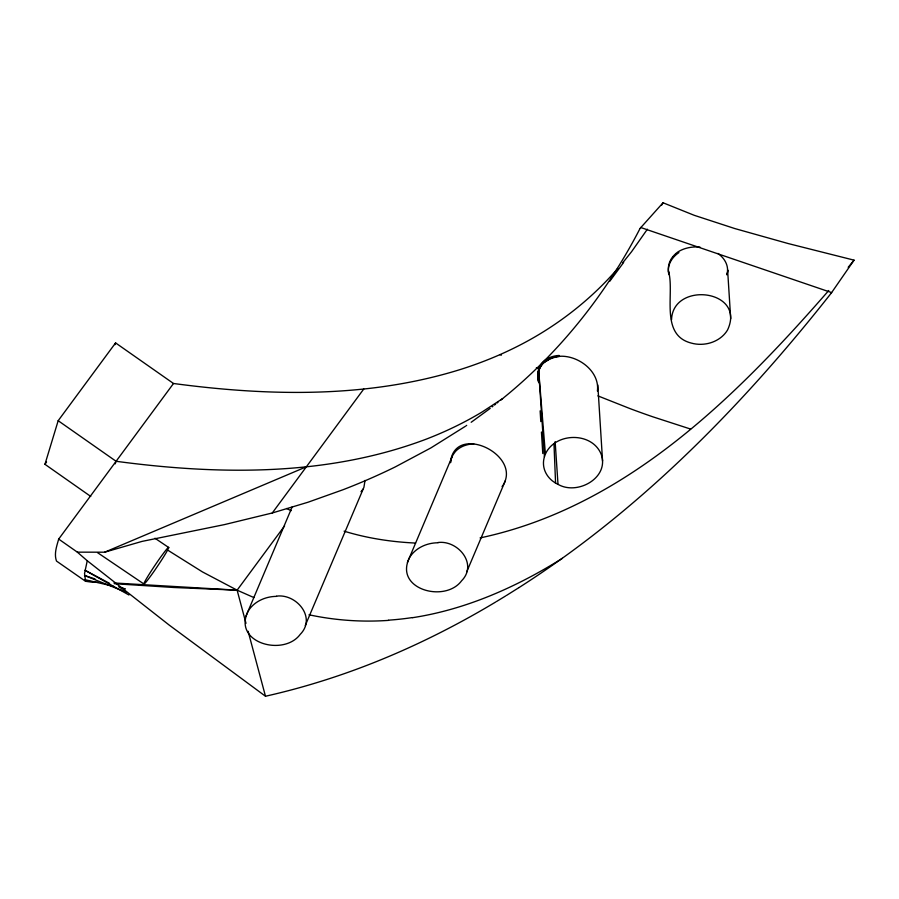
<?xml version="1.0" encoding="UTF-8"?>
<svg xmlns="http://www.w3.org/2000/svg" width="899" height="899" viewBox="0 0 899 899"><rect width="100%" height="100%" fill="white"/><g stroke="black" fill="none" stroke-linecap="round" stroke-linejoin="round"><path stroke-width="1.35" d="M671.542 319.763C672.767 280.803 746.417 289.658 727.572 329.933C723.099 337.552 714.84 342.395 706.254 343.834C701.209 344.699 695.972 344.441 691.05 343.025C659.36 334.731 674.958 292.827 668.474 271.172M717.93 253.439A29.802 22.059 4.4 0 1 727.572 270.149L727.471 271.801A30.015 23.7 -2.2 0 1 726.841 274.824A29.836 22.801 -4.3 0 0 727.853 270.149M538.231 373.209L538.715 368.893A29.465 22.565 23.9 0 1 559.189 355.465M597.408 391.02C600.498 367.219 567.651 347.969 547.738 359.825M276.555 596.374A31.094 25.689 -4 0 0 248.023 611.376C232.493 642.796 283.556 656.911 300.199 634.391C316.774 617.624 296.4 593.475 276.555 596.138M437.97 542.771A31.094 25.689 -4 0 0 409.416 557.807C393.908 589.205 444.949 603.308 461.58 580.81C478.178 564.055 457.816 539.883 437.97 542.535M90.743 496.439L44.95 464.311L58.177 420.71L115.589 342.912L173.507 383.491C268.801 396.245 368.062 398.347 460.749 369.377A433.767 329.753 18.3 0 0 499.878 354.667A429.587 326.584 18.3 0 0 538.063 335.046C567.887 317.235 595.026 294.838 617.737 268.531M173.507 383.491L58.682 539.085L77.348 552.155L87.248 560.751L84.551 573.472L85.562 581.305L98.115 582.395M503.08 485.235C522.016 454.433 454.489 422.474 450.433 462.536M58.682 539.085C56.738 546.086 53.85 553.885 56.502 561.066L85.562 581.305L95.036 581.855M114.96 344.677L115.589 342.912M115.184 463.85L116.095 461.288L58.177 420.71M544.434 456.625L545.401 454.107A10.395 8.585 -4 0 1 545.749 453.332C555.919 432.408 591.475 431.835 600.937 453.658C610.14 476.998 578.439 495.327 558.852 484.797A10.327 8.529 -4 0 1 558.009 484.392L555.571 483.078A7.372 6.091 -4 0 1 555.054 482.785L552.155 480.707A30.712 25.374 -4 0 1 543.648 460.333L544.255 457.142A7.271 6.012 -4 0 1 544.434 456.625L538.681 371.197A28.262 22.261 14.5 0 1 546.244 360.701M407.416 562.448L452.287 456.276A29.746 23.127 18.4 0 1 454.287 453.051L454.984 452.073A29.218 22.722 18.1 0 1 456.804 450.141L457.108 449.916A28.768 22.396 18.4 0 1 460.625 447.41L460.805 447.32A28.701 22.385 18.7 0 1 464.558 445.601L465.221 445.398A28.611 22.396 19 0 1 470.705 444.151M505.35 480.718L466.671 571.955M246.023 616.029L292.164 506.924M305.267 625.535L363.938 487.247L365.016 480.448M831.317 293.029L854.05 260.159L788.198 243.55L734.854 228.571L694.242 215.31L663.046 202.769L640.099 228.38M639.863 228.84C605.814 294.67 558.549 353.824 500.631 400.201M661.72 205.118L663.046 202.769M363.027 489.09L361.016 491.719M647.37 229.211L631.604 251.653L622.771 262.733M44.95 464.311L46.557 462.019M77.348 552.155L104.655 552.2L142.031 541.4L224.48 524.6L272.273 512.981L363.769 389.009M284.567 525.915L237.122 590.171L245.989 623.322M609.657 281.409L623.636 262.452M672.576 256.968L671.531 258.44A29.667 23.43 2.4 0 0 668.508 266.598L668.485 266.688A29.914 23.621 2.3 0 0 668.496 271.329L668.699 272.599A30.487 24.071 2.4 0 0 669.306 274.914M831.204 293.164C742.439 405.797 640.38 510.025 519.06 587.553M502.586 485.887L502.069 486.516M848.173 267.306L854.05 260.159M828.754 290.512C734.876 398.212 624.659 507.283 480.1 537.917M543.929 362.702L544.682 362.027M497.169 402.966L497.934 402.347M495.63 404.168L494.484 405.078M492.158 406.876L492.933 406.281M490.202 408.382L471.177 422.283M465.884 425.935L466.693 425.373M502.563 398.639L482.145 411.956A429.733 326.685 18.3 0 1 425.969 439.251C327.382 476.481 219.142 475.065 116.095 461.288M465.053 426.497L430.902 447.904L395.335 466.884A579.439 478.673 -4 0 1 342.969 489.753L307.997 502.238L272.273 512.981M518.802 587.71L506.564 595.396M562.336 558.358C516.588 587.013 466.053 609.511 412.394 617.714M505.901 595.801L496.675 601.42M496.023 601.813C440.105 635.368 380.524 663.091 318.134 682.229A592.239 489.247 -4 0 1 265.486 696.242M104.655 552.2L306.345 466.806M388.548 620.377C361.949 622.254 335.08 620.377 309.009 614.781M113.982 582.968L237.122 590.171L253.866 597.554M415.552 543.063C391.38 541.94 367.264 538.276 344.103 531.163M114.476 583.709L173.878 587.496L237.122 590.171L202.466 571.921L168.54 550.649M84.967 579.686L113.173 586.182M119.882 587.732L125.253 588.969L118.679 586.789M499.866 354.667L501.406 355.127M690.589 429.059L652.764 416.788A460.749 237.066 24.6 0 1 630.109 408.64L597.88 395.875M95.002 578.945L84.472 575.45L126.77 592.531L121.848 589.913M640.582 227.458L831.654 292.602M536.321 367.86L538.67 368.882L537.849 374.849L538.917 380.682M286.567 508.497L291.13 510.711M109.543 583.35L84.944 570.247L128.939 595.003M154.965 538.231L168.731 547.525A22.835 1.349 -56 0 1 168.529 548.188L168.394 548.514A21.913 1.292 -56 0 1 164.708 555.088A22.138 1.304 -56 0 1 157.662 565.999L155.224 569.595A20.812 1.225 -56 0 1 150.83 575.798L148.481 578.956A23.677 1.393 -56 0 1 145.548 582.608L145.346 582.833A19.699 1.157 -56 0 1 144.986 583.226A22.194 1.304 -56 0 1 154.212 566.449L157.404 561.751A20.632 1.214 -56 0 1 160.932 556.728L164.023 552.559A23.509 1.382 -56 0 1 167 548.828L167.214 548.592A19.834 1.169 -56 0 1 167.585 548.188A22.453 1.326 -56 0 1 168.709 547.603M97.553 552.66L143.986 584.047M87.248 560.751L169.293 625.153L265.475 696.231L248.113 631.267M730.707 318.718L727.617 270.149M602.566 461.018L597.801 384.963M545.401 454.107L538.715 371.096L539.389 369.197A28.049 22.284 15.1 0 1 543.749 362.567M555.144 441.645L558.009 484.392M540.13 410.865L540.793 421.609M541.445 432.014L542.782 453.534M553.975 443.589L555.571 483.078M412.36 617.568A401.864 341.699 71.3 0 1 388.514 620.175M699.995 247.079A29.802 22.059 4.4 0 0 678.071 251.821A29.262 22.913 1 0 0 675.61 253.765M668.766 274.139A29.836 22.801 -4.3 0 1 678.925 252.563M672.609 256.99A29.262 23.014 1.6 0 1 675.497 253.889M546.547 360.982A28.599 22.273 12.1 0 1 559.493 356.465M544.85 362.151A28.408 22.25 12.9 0 1 547.918 360.016M538.748 382.659A31.128 24.543 15.2 0 1 538.04 373.175M470.806 444.14A28.521 22.396 19.2 0 1 473.784 443.926M452.107 456.692A29.802 23.239 21 0 0 451.5 458.276L451.455 458.423A30.015 23.408 21.4 0 0 450.59 462.648M538.849 382.558A31.218 24.835 16.9 0 1 538.411 371.22"/></g></svg>
